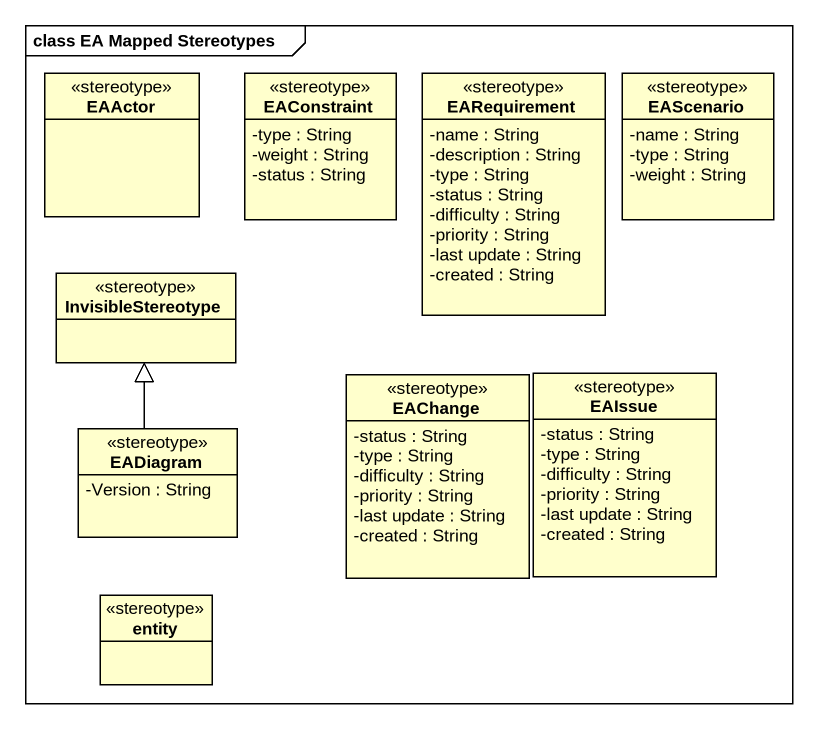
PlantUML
@startuml
mainframe class EA Mapped Stereotypes
hide circle
hide empty members
skinparam classAttributeIconSize 0
class EAActor <<stereotype>>
class EAConstraint <<stereotype>> {
  -type : String
  -weight : String
  -status : String
}
class EARequirement <<stereotype>> {
  -name : String
  -description : String
  -type : String
  -status : String
  -difficulty : String
  -priority : String
  -last update : String
  -created : String
}
class EAScenario <<stereotype>> {
  -name : String
  -type : String
  -weight : String
}
class InvisibleStereotype <<stereotype>>
class EAChange <<stereotype>> {
  -status : String
  -type : String
  -difficulty : String
  -priority : String
  -last update : String
  -created : String
}
class EAIssue <<stereotype>> {
  -status : String
  -type : String
  -difficulty : String
  -priority : String
  -last update : String
  -created : String
}
class EADiagram <<stereotype>> {
  -Version : String
}
class "entity" as entity_ <<stereotype>>
EADiagram -up-|> InvisibleStereotype
@enduml
